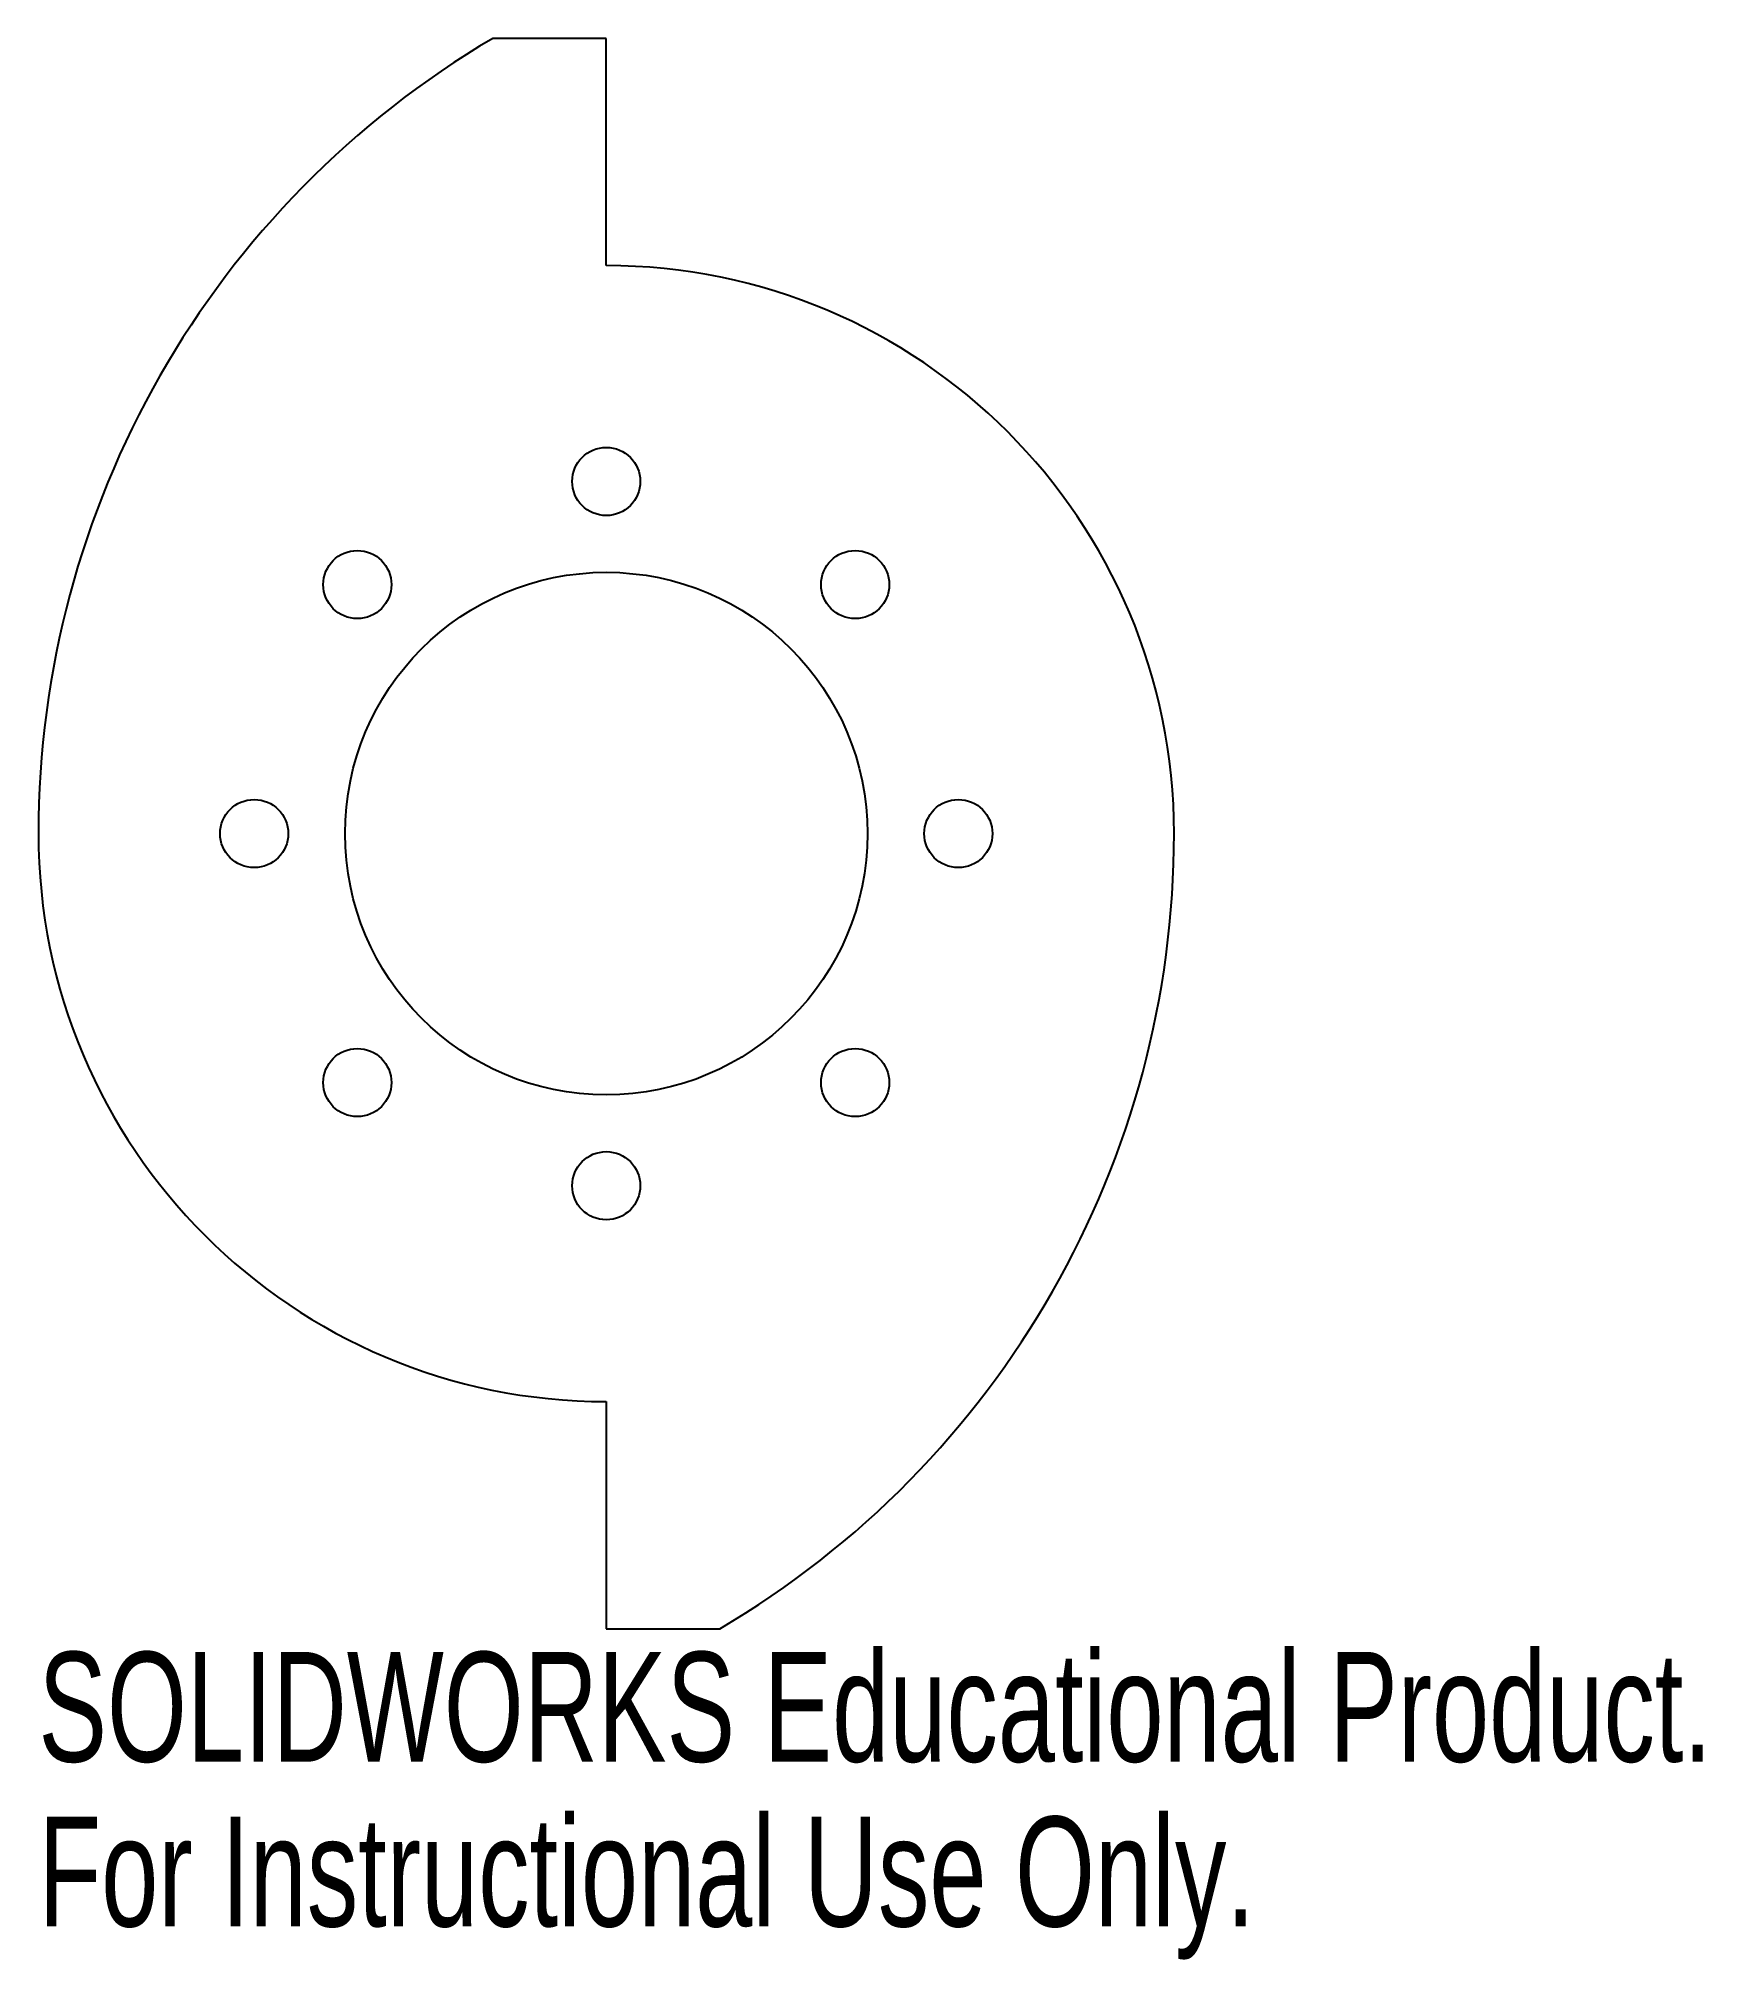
# Model space of a CAD drawing. Header units: millimetres. Extents: x -25 to 48.3, y -49.6 to 35.
import ezdxf

# ---------------------------------------------------------------- set-up
doc = ezdxf.new("R2010")
doc.units = ezdxf.units.MM
doc.styles.add('SLDTEXTSTYLE0', font='TXT', dxfattribs={"width": 0.7})

msp = doc.modelspace()

# ---------------------------------------------------------------- linework, layer by layer
at = {"color": 7, "linetype": 'Continuous', "lineweight": 25}
for p, q in [((0, 35), (-5, 35)), ((0, 25), (0, 35)), ((0, -25), (0, -35)), ((0, -35), (5, -35))]:
    msp.add_line(p, q, dxfattribs=at)
for centre, radius in [((0, 15.5), 1.5), ((-10.96, 10.96), 1.5), ((10.96, 10.96), 1.5), ((0, 0), 11.5), ((-15.5, 0), 1.5), ((15.5, 0), 1.5), ((-10.96, -10.96), 1.5), ((10.96, -10.96), 1.5), ((0, -15.5), 1.5)]:
    msp.add_circle(centre, radius, dxfattribs=at)
for centre, radius, start, end in [((15.625, 0), 40.625, 120.51024, 180), ((0, 0), 25, 0, 90), ((0, 0), 25, 180, 270), ((-15.625, 0), 40.625, 300.51024, 0)]:
    msp.add_arc(centre, radius, start, end, dxfattribs=at)

# ---------------------------------------------------------------- texts
at = {"color": 7, "linetype": 'Continuous', "char_height": 4.83362, "attachment_point": 1, "style": 'SLDTEXTSTYLE0'}
for s, insert in [('SOLIDWORKS Educational Product.', (-25, -36.02)), ('For Instructional Use Only.', (-25, -43.27))]:
    msp.add_mtext(s, dxfattribs=dict(at, insert=insert))

doc.saveas('drawing.dxf')
